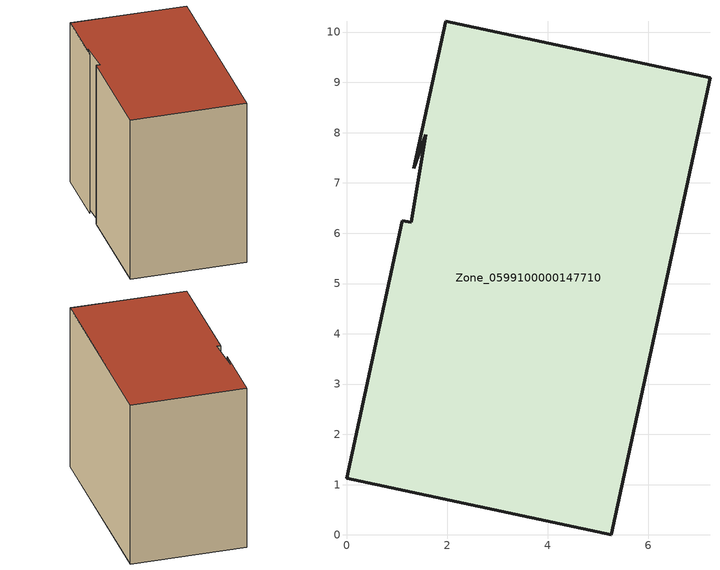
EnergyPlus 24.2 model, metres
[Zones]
Zone_0599100000147710
 floor ground (C_G): 0,1.13 1.11,6.25 1.29,6.21 1.57,7.96 1.34,7.29 1.97,10.22 7.23,9.09 5.26,0 z0
 wall outside (C_F): 1.97,10.22 1.34,7.29 1.57,7.96 1.29,6.21 1.11,6.25 0,1.13 5.26,0 7.23,9.09 1.97,10.22 z0:8.02
 roof outside (C_R): 1.57,7.96 1.29,6.21 1.11,6.25 0,1.13 5.26,0 7.23,9.09 1.97,10.22 1.34,7.29 z8.02
[BUILDING]
Pand.0599100000147710: North Axis=0; Terrain=City; Loads Convergence Tolerance Value=0.04; Temperature Convergence Tolerance Value=0.4; Solar Distribution=FullExterior; Maximum Number of Warmup Days=25; Minimum Number of Warmup Days=1
[Site:Location]
Rotterdam.The.Hague.AP_ZH_NLD Design_Conditions: Latitude=51.96; Longitude=4.45; Time Zone=1; Elevation=-4.5
[SITE:GROUNDTEMPERATURE:BUILDINGSURFACE]
18, 18, 18, 18, 18, 18, 18, 18, 18, 18, 18, 18
[MATERIAL] Thermal Absorptance=0.9; Solar Absorptance=0.7; Visible Absorptance=0.7
Name | Roughness | Thickness | Conductivity | Density | Specific Heat
G.TC.1975-1991 | MediumSmooth | 0.15 | 0.288461 | 540 | 1210
F.TC.1975-1991 | Rough | 0.3 | 0.230769 | 1920 | 840
R.TC.1975-1991 | MediumRough | 0.2 | 0.153846 | 1500 | 1000
[CONSTRUCTION]
C_G: G.TC.1975-1991
C_F: F.TC.1975-1991
C_R: R.TC.1975-1991
[ZONE]
Zone_0599100000147710: Type=1; Multiplier=1; Ceiling Height=Autocalculate; Volume=Autocalculate; Floor Area=autocalculate; Part of Total Floor Area=Yes
[ZONEINFILTRATION:DESIGNFLOWRATE]
Infil_Zone_0599100000147710: Zone or ZoneList or Space or SpaceList=Zone_0599100000147710; Schedule=AlwaysOn; Design Flow Rate Calculation Method=Flow/Area; Flow Rate per Floor Area=0.003; Constant Term Coefficient=1; Temperature Term Coefficient=0; Velocity Term Coefficient=0; Velocity Squared Term Coefficient=0
[HVACTEMPLATE:ZONE:IDEALLOADSAIRSYSTEM]
Zone_0599100000147710: Maximum Heating Supply Air Temperature=50; Minimum Cooling Supply Air Temperature=13; Maximum Heating Supply Air Humidity Ratio=0.0156; Minimum Cooling Supply Air Humidity Ratio=0.0077; Heating Limit=NoLimit; Cooling Limit=NoLimit; Dehumidification Control Type=ConstantSensibleHeatRatio; Cooling Sensible Heat Ratio=0.7; Dehumidification Setpoint=60; Humidification Control Type=None; Humidification Setpoint=30; Outdoor Air Method=None; Outdoor Air Flow Rate per Person=0.00944; Outdoor Air Flow Rate per Zone Floor Area=0; Outdoor Air Flow Rate per Zone=0; Demand Controlled Ventilation Type=None; Outdoor Air Economizer Type=NoEconomizer; Heat Recovery Type=None; Sensible Heat Recovery Effectiveness=0.7; Latent Heat Recovery Effectiveness=0.65
[ZONECONTROL:THERMOSTAT]
ThermostatControl_Zone_0599100000147710: Zone or ZoneList=Zone_0599100000147710; Control Type Schedule=DualSetpointControlType; Control 1=Thermostat_Zone_0599100000147710; Temperature Difference Between Cutout And Setpoint=0
[THERMOSTATSETPOINT:DUALSETPOINT]
Thermostat_Zone_0599100000147710: Heating Setpoint Temperature Schedule=HeatingSetpoint_Zone_0599100000147710; Cooling Setpoint Temperature Schedule=CoolingSetpoint_Zone_0599100000147710
[SCHEDULE:COMPACT]
HeatingSetpoint_Zone_0599100000147710: Through: 12/31, For: AllDays, Until: 24:00, 21
CoolingSetpoint_Zone_0599100000147710: Through: 12/31, For: AllDays, Until: 24:00, 24
DualSetpointControlType: Through: 12/31, For: AllDays, Until: 24:00, 4
AlwaysOn: Through: 12/31, For: AllDays, Until: 24:00, 1
